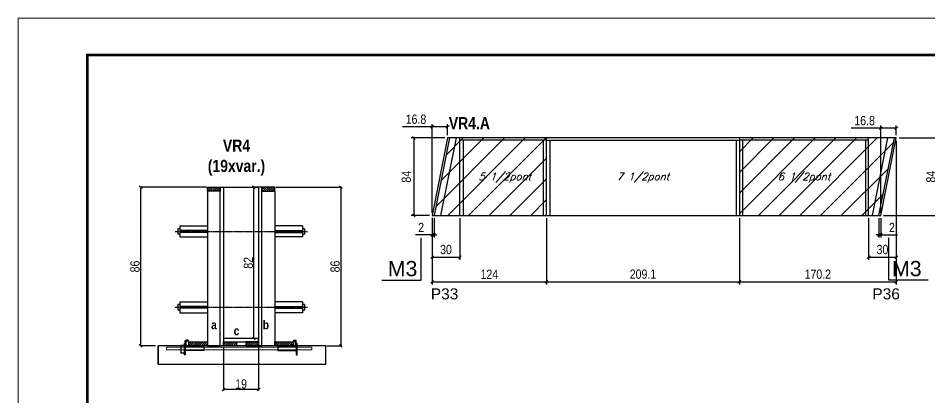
# Model space of a CAD drawing. Extents: x 3309 to 9590, y -2522 to 15424.
# Drawn here: x 8078 to 9066, y 7305 to 7716 of the extents above; entities that cross this region are included whole.
import ezdxf

# ---------------------------------------------------------------- set-up
doc = ezdxf.new("R2010")
doc.units = 0
doc.linetypes.add('DASHED', pattern=[0.75, 0.5, -0.25])
doc.linetypes.add('HIDDEN', pattern=[0.375, 0.25, -0.125])
for name, color, linetype in [('5', 5, 'Continuous'), ('barrote', 251, 'Continuous'), ('COTA', 241, 'Continuous'), ('detalhes', 4, 'Continuous'), ('NOMENCLATURA', 7, 'Continuous'), ('Painéis', 200, 'Continuous'), ('presilha', 1, 'Continuous'), ('SARR_2.2x10', 60, 'Continuous'), ('SARR_2.2x7', 40, 'Continuous'), ('SARR_3.5x7', 81, 'Continuous'), ('TENSOR', 3, 'Continuous'), ('texto', 7, 'Continuous')]:
    doc.layers.add(name, color=color, linetype=linetype)
for name, color, linetype, lineweight in [('CONCRETO', 251, 'Continuous', 25), ('Folhas', 255, 'Continuous', 9), ('Hachura', 251, 'Continuous', 9), ('SARRAFO DE PRESSAO', 251, 'DASHED', 9), ('SCO-___-LAJ', 2, 'Continuous', 0)]:
    doc.layers.add(name, color=color, linetype=linetype, lineweight=lineweight)
doc.styles.add('COTA TECNICA', font='techl___.ttf', dxfattribs={"height": 10})
doc.styles.add('COTA TECNICA 2X', font='techl___.ttf', dxfattribs={"height": 10})
doc.styles.add('Romans', font='romans.shx')
doc.styles.get("Standard").update_dxf_attribs({"font": 'arial.ttf'})
doc.styles.add('TECNICA', font='techb___.ttf', dxfattribs={"height": 10})
doc.dimstyles.new('PAINEL', dxfattribs={"dimtxt": 10, "dimasz": 3, "dimexe": 3, "dimexo": 3, "dimgap": 3, "dimtad": 1, "dimdec": 1, "dimzin": 12, "dimdsep": 46, "dimtxsty": 'COTA TECNICA', "dimblk1": 'OBLIQUE', "dimblk2": 'OBLIQUE', "dimsah": 1, "dimcen": 0.9, "dimclrd": 4, "dimclre": 4, "dimclrt": 240, "dimadec": 1, "dimazin": 3, "dimtfac": 1, "dimtdec": 1, "dimtmove": 0, "dimatfit": 3, "dimfxl": 1, "dimtolj": 1, "dimtzin": 12, "dimarcsym": 0})
doc.dimstyles.new('SECAO', dxfattribs={"dimscale": 0.333333, "dimtxt": 5, "dimasz": 9, "dimexe": 3, "dimexo": 3, "dimgap": 3, "dimtad": 1, "dimdec": 1, "dimlfac": 0.5, "dimzin": 12, "dimdsep": 46, "dimtxsty": 'COTA TECNICA 2X', "dimblk1": 'OBLIQUE', "dimblk2": 'OBLIQUE', "dimsah": 1, "dimcen": 0.9, "dimclrd": 4, "dimclre": 4, "dimclrt": 240, "dimadec": 1, "dimazin": 3, "dimtfac": 1, "dimtdec": 1, "dimtmove": 0, "dimatfit": 3, "dimfxl": 1, "dimtolj": 1, "dimtzin": 12, "dimarcsym": 0})
pattern_1 = [(135, (41536.0573, -116151.0389), (-1.122532015, -1.122532015), [])]

# ---------------------------------------------------------------- blocks, each defined once
blk = doc.blocks.new('9999999999')
at = {"layer": 'Folhas'}
blk.add_lwpolyline([(98138.98, 34190.21), (99623.98, 34190.21), (99623.98, 35240.21), (98138.98, 35240.21)], close=True, dxfattribs=at)
at = {"layer": 'Folhas', "color": 30, "const_width": 3}
blk.add_lwpolyline([(98213.98, 34230.21), (99583.98, 34230.21), (99583.98, 35200.21), (98213.98, 35200.21)], close=True, dxfattribs=at)
blk = doc.blocks.new('_Oblique')
at = {"color": 0, "linetype": 'ByBlock', "lineweight": -2}
blk.add_line((-0.5, -0.5), (0.5, 0.5), dxfattribs=at)
blk = doc.blocks.new('*D868')
at = {"layer": 'COTA', "color": 4, "lineweight": -2, "transparency": 16777216}
for p, q in [((8300.52, 7360.13), (8300.52, 7312.66)), ((8338.52, 7360.13), (8338.52, 7312.66)), ((8338.52, 7313.66), (8300.52, 7313.66))]:
    blk.add_line(p, q, dxfattribs=at)
at = {"layer": 'Defpoints', "color": 0, "transparency": 16777216}
for p in [(8300.52, 7361.13), (8338.52, 7361.13), (8300.52, 7313.66)]:
    blk.add_point(p, dxfattribs=at)
at = {"layer": 'COTA', "color": 4, "lineweight": -2, "transparency": 16777216, "xscale": 3, "yscale": 3, "zscale": 3, "rotation": 180}
blk.add_blockref('_Oblique', (8300.52, 7313.66), dxfattribs=at)
at = {"layer": 'COTA', "color": 4, "lineweight": -2, "transparency": 16777216, "xscale": 3, "yscale": 3, "zscale": 3}
blk.add_blockref('_Oblique', (8338.52, 7313.66), dxfattribs=at)
at = {"layer": 'COTA', "color": 240, "transparency": 16777216, "insert": (8319.52, 7319.75), "char_height": 10, "attachment_point": 5, "style": 'COTA TECNICA 2X'}
blk.add_mtext('\\A1;19', dxfattribs=at)
blk = doc.blocks.new('PRESILHA METÁLICA 1')
at = {"layer": 'presilha'}
for p, q in [((6, 15.5), (7.5, 15.5)), ((6, -2.5), (6, 15.5)), ((7.5, 10.6), (7.5, 19.9)), ((7.5, 15.5), (7.5, -2.5)), ((12, 21), (8.6, 21)), ((9, 11.6), (9, 18.9)), ((12, 19.5), (9.6, 19.5)), ((12, 21), (12, 19.5)), ((0, 13), (6, 13)), ((0, 13), (0, 0)), ((6, 0), (0, 0)), ((6, 13), (6, 0)), ((37.5, 4.1), (7.5, 4.1)), ((37.5, 11), (9.6, 11)), ((37.5, 11), (37.5, 4.1)), ((7.5, -2.5), (6, -2.5))]:
    blk.add_line(p, q, dxfattribs=at)
for centre, radius, start, end in [((8.6, 19.9), 1.14, 90, 180), ((9.6, 18.9), 0.57, 90, 180), ((9.6, 11.6), 0.57, 180, 270)]:
    blk.add_arc(centre, radius, start, end, dxfattribs=at)
blk = doc.blocks.new('PRESILHA METÁLICA 2')
at = {"layer": 'presilha'}
for p, q in [((-5.2, 23.5), (-5.2, 22)), ((-5.2, 23.5), (-1.9, 23.5)), ((-5.2, 22), (-2.8, 22)), ((-2.2, 14.1), (-2.2, 21.4)), ((0.8, 18), (-0.8, 18)), ((-0.8, 18), (-0.8, 0)), ((-0.8, 14.6), (-0.8, 22.4)), ((0.8, 0), (0.8, 18)), ((-30.8, 13.5), (-30.8, 6.6)), ((-30.8, 13.5), (-2.8, 13.5)), ((-30.8, 6.6), (-0.8, 6.6)), ((-0.8, 0), (0.8, 0))]:
    blk.add_line(p, q, dxfattribs=at)
for centre, radius, start, end in [((-2.8, 21.4), 0.57, 0, 90), ((-1.9, 22.4), 1.14, 0, 90), ((-2.8, 14.1), 0.57, 270, 0)]:
    blk.add_arc(centre, radius, start, end, dxfattribs=at)
blk = doc.blocks.new('*D869')
at = {"layer": 'COTA', "color": 4, "lineweight": -2, "transparency": 16777216}
for p, q in [((8357.12, 7533.13), (8428.57, 7533.13)), ((8427.57, 7533.13), (8427.57, 7361.13)), ((8412.33, 7361.13), (8428.57, 7361.13))]:
    blk.add_line(p, q, dxfattribs=at)
at = {"layer": 'Defpoints', "color": 0, "transparency": 16777216}
for p in [(8356.12, 7533.13), (8411.33, 7361.13), (8427.57, 7361.13)]:
    blk.add_point(p, dxfattribs=at)
at = {"layer": 'COTA', "color": 4, "lineweight": -2, "transparency": 16777216, "xscale": 3, "yscale": 3, "zscale": 3}
for p, rotation in [((8427.57, 7533.13), 90), ((8427.57, 7361.13), 270)]:
    blk.add_blockref('_Oblique', p, dxfattribs=dict(at, rotation=rotation))
at = {"layer": 'COTA', "color": 240, "transparency": 16777216, "insert": (8421.44, 7447.13), "char_height": 10, "attachment_point": 5, "rotation": 90, "style": 'COTA TECNICA 2X'}
blk.add_mtext('\\A1;86', dxfattribs=at)
blk = doc.blocks.new('*D870')
at = {"layer": 'COTA', "color": 4, "lineweight": -2, "transparency": 16777216}
for p, q in [((8281.92, 7533.13), (8209.6, 7533.13)), ((8210.6, 7533.13), (8210.6, 7361.13)), ((8226.71, 7361.13), (8209.6, 7361.13))]:
    blk.add_line(p, q, dxfattribs=at)
at = {"layer": 'Defpoints', "color": 0, "transparency": 16777216}
for p in [(8282.92, 7533.13), (8210.6, 7361.13), (8227.71, 7361.13)]:
    blk.add_point(p, dxfattribs=at)
at = {"layer": 'COTA', "color": 4, "lineweight": -2, "transparency": 16777216, "xscale": 3, "yscale": 3, "zscale": 3}
for p, rotation in [((8210.6, 7533.13), 90), ((8210.6, 7361.13), 270)]:
    blk.add_blockref('_Oblique', p, dxfattribs=dict(at, rotation=rotation))
at = {"layer": 'COTA', "color": 240, "transparency": 16777216, "insert": (8204.48, 7447.13), "char_height": 10, "attachment_point": 5, "rotation": 90, "style": 'COTA TECNICA 2X'}
blk.add_mtext('\\A1;86', dxfattribs=at)
blk = doc.blocks.new('*D871')
at = {"layer": 'COTA', "color": 4, "lineweight": -2, "transparency": 16777216}
for p, q in [((8337.52, 7533.13), (8332.45, 7533.13)), ((8333.45, 7369.13), (8333.45, 7533.13)), ((8337.52, 7369.13), (8332.45, 7369.13))]:
    blk.add_line(p, q, dxfattribs=at)
at = {"layer": 'Defpoints', "color": 0, "transparency": 16777216}
for p in [(8333.45, 7533.13), (8338.52, 7533.13), (8338.52, 7369.13)]:
    blk.add_point(p, dxfattribs=at)
at = {"layer": 'COTA', "color": 4, "lineweight": -2, "transparency": 16777216, "xscale": 3, "yscale": 3, "zscale": 3}
for p, rotation in [((8333.45, 7533.13), 90), ((8333.45, 7369.13), 270)]:
    blk.add_blockref('_Oblique', p, dxfattribs=dict(at, rotation=rotation))
at = {"layer": 'COTA', "color": 240, "transparency": 16777216, "insert": (8327.35, 7451.13), "char_height": 10, "attachment_point": 5, "rotation": 90, "style": 'COTA TECNICA 2X'}
blk.add_mtext('\\A1;82', dxfattribs=at)
blk = doc.blocks.new('*D872')
at = {"layer": 'COTA', "color": 4, "lineweight": -2, "transparency": 16777216}
for p, q in [((9032.94, 7586.52), (9078.58, 7586.52)), ((9075.58, 7586.52), (9075.58, 7502.52)), ((9016.14, 7502.52), (9078.58, 7502.52))]:
    blk.add_line(p, q, dxfattribs=at)
at = {"layer": 'Defpoints', "color": 0, "transparency": 16777216}
for p in [(9029.94, 7586.52), (9013.14, 7502.52), (9075.58, 7502.52)]:
    blk.add_point(p, dxfattribs=at)
at = {"layer": 'COTA', "color": 4, "lineweight": -2, "transparency": 16777216, "xscale": 3, "yscale": 3, "zscale": 3}
for p, rotation in [((9075.58, 7586.52), 90), ((9075.58, 7502.52), 270)]:
    blk.add_blockref('_Oblique', p, dxfattribs=dict(at, rotation=rotation))
at = {"layer": 'COTA', "color": 240, "transparency": 16777216, "insert": (9067.48, 7544.52), "char_height": 10, "attachment_point": 5, "rotation": 90, "style": 'COTA TECNICA'}
blk.add_mtext('\\A1;84', dxfattribs=at)
blk = doc.blocks.new('*D873')
at = {"layer": 'COTA', "color": 4, "lineweight": -2, "transparency": 16777216}
for p, q in [((8526.69, 7499.52), (8526.69, 7427.67)), ((8650.69, 7499.52), (8650.69, 7427.67)), ((8526.69, 7430.67), (8650.69, 7430.67))]:
    blk.add_line(p, q, dxfattribs=at)
at = {"layer": 'Defpoints', "color": 0, "transparency": 16777216}
for p in [(8526.69, 7502.52), (8650.69, 7502.52), (8650.69, 7430.67)]:
    blk.add_point(p, dxfattribs=at)
at = {"layer": 'COTA', "color": 4, "lineweight": -2, "transparency": 16777216, "xscale": 3, "yscale": 3, "zscale": 3, "rotation": 180}
blk.add_blockref('_Oblique', (8526.69, 7430.67), dxfattribs=at)
at = {"layer": 'COTA', "color": 4, "lineweight": -2, "transparency": 16777216, "xscale": 3, "yscale": 3, "zscale": 3}
blk.add_blockref('_Oblique', (8650.69, 7430.67), dxfattribs=at)
at = {"layer": 'COTA', "color": 240, "transparency": 16777216, "insert": (8588.69, 7438.74), "char_height": 10, "attachment_point": 5, "style": 'COTA TECNICA'}
blk.add_mtext('\\A1;124', dxfattribs=at)
blk = doc.blocks.new('*D874')
at = {"layer": 'COTA', "color": 4, "lineweight": -2, "transparency": 16777216}
for p, q in [((8540.49, 7586.52), (8503.8, 7586.52)), ((8506.8, 7586.52), (8506.8, 7502.52)), ((8523.69, 7502.52), (8503.8, 7502.52))]:
    blk.add_line(p, q, dxfattribs=at)
at = {"layer": 'Defpoints', "color": 0, "transparency": 16777216}
for p in [(8543.49, 7586.52), (8506.8, 7502.52), (8526.69, 7502.52)]:
    blk.add_point(p, dxfattribs=at)
at = {"layer": 'COTA', "color": 4, "lineweight": -2, "transparency": 16777216, "xscale": 3, "yscale": 3, "zscale": 3}
for p, rotation in [((8506.8, 7586.52), 90), ((8506.8, 7502.52), 270)]:
    blk.add_blockref('_Oblique', p, dxfattribs=dict(at, rotation=rotation))
at = {"layer": 'COTA', "color": 240, "transparency": 16777216, "insert": (8498.71, 7544.52), "char_height": 10, "attachment_point": 5, "rotation": 90, "style": 'COTA TECNICA'}
blk.add_mtext('\\A1;84', dxfattribs=at)
blk = doc.blocks.new('*D875')
at = {"layer": 'COTA', "color": 4, "lineweight": -2, "transparency": 16777216}
for p, q in [((8526.69, 7505.52), (8526.69, 7601.69)), ((8543.49, 7589.52), (8543.49, 7601.69)), ((8526.69, 7598.69), (8494.6, 7598.69)), ((8543.49, 7598.69), (8526.69, 7598.69))]:
    blk.add_line(p, q, dxfattribs=at)
at = {"layer": 'Defpoints', "color": 0, "transparency": 16777216}
for p in [(8526.69, 7598.69), (8543.49, 7586.52), (8526.69, 7502.52)]:
    blk.add_point(p, dxfattribs=at)
at = {"layer": 'COTA', "color": 4, "lineweight": -2, "transparency": 16777216, "xscale": 3, "yscale": 3, "zscale": 3, "rotation": 180}
blk.add_blockref('_Oblique', (8526.69, 7598.69), dxfattribs=at)
at = {"layer": 'COTA', "color": 4, "lineweight": -2, "transparency": 16777216, "xscale": 3, "yscale": 3, "zscale": 3}
blk.add_blockref('_Oblique', (8543.49, 7598.69), dxfattribs=at)
at = {"layer": 'COTA', "color": 240, "transparency": 16777216, "insert": (8509.14, 7606.81), "char_height": 10, "attachment_point": 5, "style": 'COTA TECNICA'}
blk.add_mtext('\\A1;16.8', dxfattribs=at)
blk = doc.blocks.new('*D876')
at = {"layer": 'COTA', "color": 4, "lineweight": -2, "transparency": 16777216}
for p, q in [((8526.69, 7499.52), (8526.69, 7454.3)), ((8556.69, 7499.52), (8556.69, 7454.3)), ((8526.69, 7457.3), (8556.69, 7457.3))]:
    blk.add_line(p, q, dxfattribs=at)
at = {"layer": 'Defpoints', "color": 0, "transparency": 16777216}
for p in [(8526.69, 7502.52), (8556.69, 7502.52), (8556.69, 7457.3)]:
    blk.add_point(p, dxfattribs=at)
at = {"layer": 'COTA', "color": 4, "lineweight": -2, "transparency": 16777216, "xscale": 3, "yscale": 3, "zscale": 3, "rotation": 180}
blk.add_blockref('_Oblique', (8526.69, 7457.3), dxfattribs=at)
at = {"layer": 'COTA', "color": 4, "lineweight": -2, "transparency": 16777216, "xscale": 3, "yscale": 3, "zscale": 3}
blk.add_blockref('_Oblique', (8556.69, 7457.3), dxfattribs=at)
at = {"layer": 'COTA', "color": 240, "transparency": 16777216, "insert": (8541.69, 7465.52), "char_height": 10, "attachment_point": 5, "style": 'COTA TECNICA'}
blk.add_mtext('\\A1;30', dxfattribs=at)
blk = doc.blocks.new('*D877')
at = {"layer": 'COTA', "color": 4, "lineweight": -2, "transparency": 16777216}
for p, q in [((8526.77, 7499.91), (8526.77, 7478.43)), ((8528.73, 7499.52), (8528.73, 7478.43)), ((8526.77, 7481.43), (8508.65, 7481.43)), ((8528.73, 7481.43), (8526.77, 7481.43)), ((8528.73, 7481.43), (8531.73, 7481.43))]:
    blk.add_line(p, q, dxfattribs=at)
at = {"layer": 'Defpoints', "color": 0, "transparency": 16777216}
for p in [(8526.77, 7502.91), (8528.73, 7502.52), (8526.77, 7481.43)]:
    blk.add_point(p, dxfattribs=at)
at = {"layer": 'COTA', "color": 4, "lineweight": -2, "transparency": 16777216, "xscale": 3, "yscale": 3, "zscale": 3}
blk.add_blockref('_Oblique', (8526.77, 7481.43), dxfattribs=at)
at = {"layer": 'COTA', "color": 4, "lineweight": -2, "transparency": 16777216, "xscale": 3, "yscale": 3, "zscale": 3, "rotation": 180}
blk.add_blockref('_Oblique', (8528.73, 7481.43), dxfattribs=at)
at = {"layer": 'COTA', "color": 240, "transparency": 16777216, "insert": (8514.71, 7489.43), "char_height": 10, "attachment_point": 5, "style": 'COTA TECNICA'}
blk.add_mtext('\\A1;2', dxfattribs=at)
blk = doc.blocks.new('*D878')
at = {"layer": 'COTA', "color": 4, "lineweight": -2, "transparency": 16777216}
for p, q in [((8650.69, 7499.52), (8650.69, 7427.67)), ((8859.74, 7499.52), (8859.74, 7427.67)), ((8650.69, 7430.67), (8859.74, 7430.67))]:
    blk.add_line(p, q, dxfattribs=at)
at = {"layer": 'Defpoints', "color": 0, "transparency": 16777216}
for p in [(8650.69, 7502.52), (8859.74, 7502.52), (8859.74, 7430.67)]:
    blk.add_point(p, dxfattribs=at)
at = {"layer": 'COTA', "color": 4, "lineweight": -2, "transparency": 16777216, "xscale": 3, "yscale": 3, "zscale": 3, "rotation": 180}
blk.add_blockref('_Oblique', (8650.69, 7430.67), dxfattribs=at)
at = {"layer": 'COTA', "color": 4, "lineweight": -2, "transparency": 16777216, "xscale": 3, "yscale": 3, "zscale": 3}
blk.add_blockref('_Oblique', (8859.74, 7430.67), dxfattribs=at)
at = {"layer": 'COTA', "color": 240, "transparency": 16777216, "insert": (8755.22, 7438.8), "char_height": 10, "attachment_point": 5, "style": 'COTA TECNICA'}
blk.add_mtext('\\A1;209.1', dxfattribs=at)
blk = doc.blocks.new('*D879')
at = {"layer": 'COTA', "color": 4, "lineweight": -2, "transparency": 16777216}
for p, q in [((9029.94, 7583.52), (9029.94, 7427.67)), ((8859.74, 7499.52), (8859.74, 7427.67)), ((8859.74, 7430.67), (9029.94, 7430.67))]:
    blk.add_line(p, q, dxfattribs=at)
at = {"layer": 'Defpoints', "color": 0, "transparency": 16777216}
for p in [(9029.94, 7586.52), (8859.74, 7502.52), (9029.94, 7430.67)]:
    blk.add_point(p, dxfattribs=at)
at = {"layer": 'COTA', "color": 4, "lineweight": -2, "transparency": 16777216, "xscale": 3, "yscale": 3, "zscale": 3, "rotation": 180}
blk.add_blockref('_Oblique', (8859.74, 7430.67), dxfattribs=at)
at = {"layer": 'COTA', "color": 4, "lineweight": -2, "transparency": 16777216, "xscale": 3, "yscale": 3, "zscale": 3}
blk.add_blockref('_Oblique', (9029.94, 7430.67), dxfattribs=at)
at = {"layer": 'COTA', "color": 240, "transparency": 16777216, "insert": (8944.84, 7438.77), "char_height": 10, "attachment_point": 5, "style": 'COTA TECNICA'}
blk.add_mtext('\\A1;170.2', dxfattribs=at)
blk = doc.blocks.new('*D880')
at = {"layer": 'COTA', "color": 4, "lineweight": -2, "transparency": 16777216}
for p, q in [((9029.94, 7583.52), (9029.94, 7427.67)), ((8859.76, 7499.52), (8859.76, 7427.67)), ((8859.76, 7430.67), (9029.94, 7430.67))]:
    blk.add_line(p, q, dxfattribs=at)
at = {"layer": 'Defpoints', "color": 0, "transparency": 16777216}
for p in [(9029.94, 7586.52), (8859.76, 7502.52), (9029.94, 7430.67)]:
    blk.add_point(p, dxfattribs=at)
at = {"layer": 'COTA', "color": 4, "lineweight": -2, "transparency": 16777216, "xscale": 3, "yscale": 3, "zscale": 3, "rotation": 180}
blk.add_blockref('_Oblique', (8859.76, 7430.67), dxfattribs=at)
at = {"layer": 'COTA', "color": 4, "lineweight": -2, "transparency": 16777216, "xscale": 3, "yscale": 3, "zscale": 3}
blk.add_blockref('_Oblique', (9029.94, 7430.67), dxfattribs=at)
at = {"layer": 'COTA', "color": 240, "transparency": 16777216, "insert": (8944.85, 7438.77), "char_height": 10, "attachment_point": 5, "style": 'COTA TECNICA'}
blk.add_mtext('\\A1;170.2', dxfattribs=at)
blk = doc.blocks.new('*D881')
at = {"layer": 'COTA', "color": 4, "lineweight": -2, "transparency": 16777216}
for p, q in [((9013.14, 7597.19), (8981.06, 7597.19)), ((9013.14, 7505.52), (9013.14, 7600.19)), ((9029.94, 7597.19), (9013.14, 7597.19)), ((9029.94, 7589.52), (9029.94, 7600.19))]:
    blk.add_line(p, q, dxfattribs=at)
at = {"layer": 'Defpoints', "color": 0, "transparency": 16777216}
for p in [(9013.14, 7597.19), (9029.94, 7586.52), (9013.14, 7502.52)]:
    blk.add_point(p, dxfattribs=at)
at = {"layer": 'COTA', "color": 4, "lineweight": -2, "transparency": 16777216, "xscale": 3, "yscale": 3, "zscale": 3, "rotation": 180}
blk.add_blockref('_Oblique', (9013.14, 7597.19), dxfattribs=at)
at = {"layer": 'COTA', "color": 4, "lineweight": -2, "transparency": 16777216, "xscale": 3, "yscale": 3, "zscale": 3}
blk.add_blockref('_Oblique', (9029.94, 7597.19), dxfattribs=at)
at = {"layer": 'COTA', "color": 240, "transparency": 16777216, "insert": (8995.6, 7605.31), "char_height": 10, "attachment_point": 5, "style": 'COTA TECNICA'}
blk.add_mtext('\\A1;16.8', dxfattribs=at)
blk = doc.blocks.new('*D882')
at = {"layer": 'COTA', "color": 4, "lineweight": -2, "transparency": 16777216}
for p, q in [((9029.94, 7583.52), (9029.94, 7454.3)), ((8999.94, 7499.52), (8999.94, 7454.3)), ((8999.94, 7457.3), (9029.94, 7457.3))]:
    blk.add_line(p, q, dxfattribs=at)
at = {"layer": 'Defpoints', "color": 0, "transparency": 16777216}
for p in [(9029.94, 7586.52), (8999.94, 7502.52), (9029.94, 7457.3)]:
    blk.add_point(p, dxfattribs=at)
at = {"layer": 'COTA', "color": 4, "lineweight": -2, "transparency": 16777216, "xscale": 3, "yscale": 3, "zscale": 3, "rotation": 180}
blk.add_blockref('_Oblique', (8999.94, 7457.3), dxfattribs=at)
at = {"layer": 'COTA', "color": 4, "lineweight": -2, "transparency": 16777216, "xscale": 3, "yscale": 3, "zscale": 3}
blk.add_blockref('_Oblique', (9029.94, 7457.3), dxfattribs=at)
at = {"layer": 'COTA', "color": 240, "transparency": 16777216, "insert": (9014.94, 7465.52), "char_height": 10, "attachment_point": 5, "style": 'COTA TECNICA'}
blk.add_mtext('\\A1;30', dxfattribs=at)
blk = doc.blocks.new('*D883')
at = {"layer": 'COTA', "color": 4, "lineweight": -2, "transparency": 16777216}
for p, q in [((9011.1, 7499.52), (9011.1, 7478.43)), ((9013.14, 7499.52), (9013.14, 7478.43)), ((9011.1, 7481.43), (9008.1, 7481.43)), ((9011.1, 7481.43), (9013.14, 7481.43)), ((9013.14, 7481.43), (9031.25, 7481.43))]:
    blk.add_line(p, q, dxfattribs=at)
at = {"layer": 'Defpoints', "color": 0, "transparency": 16777216}
for p in [(9011.1, 7502.52), (9013.14, 7502.52), (9013.14, 7481.43)]:
    blk.add_point(p, dxfattribs=at)
at = {"layer": 'COTA', "color": 4, "lineweight": -2, "transparency": 16777216, "xscale": 3, "yscale": 3, "zscale": 3}
blk.add_blockref('_Oblique', (9011.1, 7481.43), dxfattribs=at)
at = {"layer": 'COTA', "color": 4, "lineweight": -2, "transparency": 16777216, "xscale": 3, "yscale": 3, "zscale": 3, "rotation": 180}
blk.add_blockref('_Oblique', (9013.14, 7481.43), dxfattribs=at)
at = {"layer": 'COTA', "color": 240, "transparency": 16777216, "insert": (9025.2, 7489.43), "char_height": 10, "attachment_point": 5, "style": 'COTA TECNICA'}
blk.add_mtext('\\A1;2', dxfattribs=at)

msp = doc.modelspace()

# ---------------------------------------------------------------- hatches: boundary and pattern name
at = {"layer": 'Hachura', "linetype": 'ByBlock'}
h = msp.add_hatch(dxfattribs=at)
h.set_pattern_fill('ANSI31', color=256, scale=5)
h.set_pattern_definition([(45, (-36.455, 0), (-11.22532, 11.22532), [])])
h.paths.add_polyline_path([(8650.69, 7502.52), (8650.69, 7586.52), (8545.53, 7586.52), (8528.73, 7502.52)])
h.paths.add_polyline_path([(9011.1, 7502.52), (9027.9, 7586.52), (8859.74, 7586.52), (8859.74, 7502.52)])
at = {"layer": 'SARR_2.2x10'}
h = msp.add_hatch(dxfattribs=at)
h.set_pattern_fill('ANSI31', color=256, scale=0.5, angle=90)
h.set_pattern_definition([(135, (41456.4573, -116151.0389), (-1.122532015, -1.122532015), [])])
h.paths.add_polyline_path([(8262.92, 7365.53), (8262.92, 7361.13), (8282.92, 7361.13), (8282.92, 7365.53)])
h = msp.add_hatch(dxfattribs=at)
h.set_pattern_fill('ANSI31', color=256, scale=0.5, angle=90)
h.set_pattern_definition([(135, (41549.6573, -116151.0389), (-1.122532015, -1.122532015), [])])
h.paths.add_polyline_path([(8356.12, 7365.53), (8356.12, 7361.13), (8376.12, 7361.13), (8376.12, 7365.53)])
at = {"layer": 'SARR_2.2x7'}
h = msp.add_hatch(dxfattribs=at)
h.set_pattern_fill('ANSI31', color=256, scale=0.5, angle=90)
h.set_pattern_definition([(135, (41450.4573, -115983.4389), (-1.122532015, -1.122532015), [])])
h.paths.add_polyline_path([(8296.92, 7533.13), (8296.92, 7528.73), (8282.92, 7528.73), (8282.92, 7533.13)])
h = msp.add_hatch(dxfattribs=at)
h.set_pattern_fill('ANSI31', color=256, scale=0.5, angle=90)
h.set_pattern_definition([(135, (41470.4573, -115983.4389), (-1.122532015, -1.122532015), [])])
h.paths.add_polyline_path([(8342.12, 7533.13), (8342.12, 7528.73), (8356.12, 7528.73), (8356.12, 7533.13)])
h = msp.add_hatch(dxfattribs=at)
h.set_pattern_fill('ANSI31', color=256, scale=0.5, angle=90)
h.set_pattern_definition(pattern_1)
h.paths.add_polyline_path([(8314.52, 7361.13), (8314.52, 7365.53), (8300.52, 7365.53), (8300.52, 7361.13)])
h = msp.add_hatch(dxfattribs=at)
h.set_pattern_fill('ANSI31', color=256, scale=0.5, angle=90)
h.set_pattern_definition(pattern_1)
h.paths.add_polyline_path([(8324.52, 7365.53), (8324.52, 7361.13), (8338.52, 7361.13), (8338.52, 7365.53)])

# ---------------------------------------------------------------- linework, layer by layer
at = {"ltscale": 3}
for p, q in [((8250.92, 7488.15), (8250.92, 7482.15)), ((8252.92, 7488.15), (8250.92, 7488.15)), ((8252.92, 7482.15), (8250.92, 7482.15)), ((8252.92, 7491.15), (8252.92, 7479.15)), ((8252.92, 7491.15), (8282.92, 7491.15)), ((8282.92, 7486.15), (8252.92, 7486.15)), ((8282.92, 7484.15), (8252.92, 7484.15)), ((8386.12, 7491.15), (8356.12, 7491.15)), ((8356.12, 7486.15), (8386.12, 7486.15)), ((8356.12, 7484.15), (8386.12, 7484.15)), ((8386.12, 7491.15), (8386.12, 7479.15)), ((8388.12, 7488.15), (8386.12, 7488.15)), ((8386.12, 7482.15), (8388.12, 7482.15)), ((8388.12, 7488.15), (8388.12, 7482.15)), ((8252.92, 7479.15), (8282.92, 7479.15)), ((8386.12, 7479.15), (8356.12, 7479.15)), ((8250.92, 7405.89), (8250.92, 7399.89)), ((8252.92, 7405.89), (8250.92, 7405.89)), ((8252.92, 7408.89), (8252.92, 7396.89)), ((8252.92, 7408.89), (8282.92, 7408.89)), ((8282.92, 7403.89), (8252.92, 7403.89)), ((8386.12, 7408.89), (8356.12, 7408.89)), ((8356.12, 7403.89), (8386.12, 7403.89)), ((8386.12, 7408.89), (8386.12, 7396.89)), ((8388.12, 7405.89), (8386.12, 7405.89)), ((8388.12, 7405.89), (8388.12, 7399.89)), ((8252.92, 7399.89), (8250.92, 7399.89)), ((8282.92, 7401.89), (8252.92, 7401.89)), ((8252.92, 7396.89), (8282.92, 7396.89)), ((8356.12, 7401.89), (8386.12, 7401.89)), ((8386.12, 7396.89), (8356.12, 7396.89)), ((8386.12, 7399.89), (8388.12, 7399.89))]:
    msp.add_line(p, q, dxfattribs=at)
at = {"layer": 'barrote'}
msp.add_lwpolyline([(8229.46, 7341.13), (8411.38, 7341.13), (8411.38, 7361.13), (8229.46, 7361.13)], close=True, dxfattribs=at)
at = {"layer": 'CONCRETO', "linetype": 'Continuous'}
msp.add_line((8300.52, 7533.13), (8338.52, 7533.13), dxfattribs=at)
at = {"layer": 'detalhes', "color": 250}
msp.add_line((8229.46, 7341.13), (8229.46, 7361.13), dxfattribs=at)
at = {"layer": 'NOMENCLATURA', "linetype": 'Continuous'}
for p, q in [((8514.79, 7432.46), (8514.79, 7478.14)), ((9021.87, 7432.46), (9021.87, 7478.14)), ((8472.1, 7432.46), (8514.79, 7432.46)), ((9064.56, 7432.46), (9021.87, 7432.46))]:
    msp.add_line(p, q, dxfattribs=at)
at = {"layer": 'Painéis', "linetype": 'ByBlock'}
for p, q in [((8545.53, 7586.52), (8528.73, 7502.52)), ((8650.69, 7502.52), (8650.69, 7586.52)), ((8859.74, 7586.52), (8859.74, 7502.52)), ((9011.1, 7502.52), (9027.9, 7586.52))]:
    msp.add_line(p, q, dxfattribs=at)
msp.add_lwpolyline([(8543.49, 7586.52), (8526.69, 7502.52), (9013.14, 7502.52), (9029.94, 7586.52), (8543.49, 7586.52)], dxfattribs=at)
at = {"layer": 'Painéis', "linetype": 'Continuous'}
for points in [[(8296.92, 7361.13), (8296.92, 7533.13), (8300.52, 7533.13), (8300.52, 7361.13)], [(8342.12, 7361.13), (8342.12, 7533.13), (8338.52, 7533.13), (8338.52, 7361.13)], [(8338.52, 7369.13), (8300.52, 7369.13), (8300.52, 7365.53), (8338.52, 7365.53)]]:
    msp.add_lwpolyline(points, close=True, dxfattribs=at)
at = {"layer": 'SARR_2.2x10'}
for points in [[(8262.92, 7365.53), (8282.92, 7365.53), (8282.92, 7361.13), (8262.92, 7361.13)], [(8356.12, 7365.53), (8376.12, 7365.53), (8376.12, 7361.13), (8356.12, 7361.13)]]:
    msp.add_lwpolyline(points, close=True, dxfattribs=at)
at = {"layer": 'SARR_2.2x7', "linetype": 'Continuous'}
for p, q in [((8552.67, 7586.52), (8535.87, 7502.52)), ((8650.69, 7584.32), (8556.69, 7584.32)), ((8650.69, 7584.32), (8859.73, 7584.32)), ((8999.94, 7584.32), (8859.76, 7584.32)), ((9003.96, 7502.52), (9020.76, 7586.52))]:
    msp.add_line(p, q, dxfattribs=at)
at = {"layer": 'SARR_2.2x7', "elevation": 0}
for points in [[(8282.92, 7533.13), (8296.92, 7533.13), (8296.92, 7528.73), (8282.92, 7528.73)], [(8356.12, 7533.13), (8342.12, 7533.13), (8342.12, 7528.73), (8356.12, 7528.73)]]:
    msp.add_lwpolyline(points, close=True, dxfattribs=at)
at = {"layer": 'SARR_2.2x7'}
for points in [[(8300.52, 7365.53), (8314.52, 7365.53), (8314.52, 7361.13), (8300.52, 7361.13)], [(8338.52, 7365.53), (8324.52, 7365.53), (8324.52, 7361.13), (8338.52, 7361.13)]]:
    msp.add_lwpolyline(points, close=True, dxfattribs=at)
at = {"layer": 'SARR_3.5x7'}
for p, q in [((8556.69, 7502.52), (8556.69, 7586.52)), ((8560.19, 7584.32), (8560.19, 7502.52)), ((8647.19, 7584.32), (8647.19, 7502.52)), ((8654.19, 7584.32), (8654.19, 7502.52)), ((8856.23, 7584.32), (8856.23, 7502.52)), ((8863.26, 7584.32), (8863.26, 7502.52)), ((8996.44, 7584.32), (8996.44, 7502.52)), ((8999.94, 7502.52), (8999.94, 7586.52))]:
    msp.add_line(p, q, dxfattribs=at)
for points in [[(8296.92, 7528.73), (8282.92, 7528.73), (8282.92, 7361.13), (8296.92, 7361.13)], [(8342.12, 7528.73), (8356.12, 7528.73), (8356.12, 7361.13), (8342.12, 7361.13)]]:
    msp.add_lwpolyline(points, close=True, dxfattribs=at)
at = {"layer": 'SCO-___-LAJ', "color": 1}
msp.add_lwpolyline([(8238.47, 7359.8), (8396.3, 7359.8), (8396.3, 7356.6), (8238.47, 7356.6)], close=True, dxfattribs=at)
at = {"layer": 'TENSOR', "linetype": 'HIDDEN', "ltscale": 0.5}
for p, q in [((8247.92, 7485.15), (8391.42, 7485.15)), ((8247.92, 7402.89), (8391.42, 7402.89))]:
    msp.add_line(p, q, dxfattribs=at)

# ---------------------------------------------------------------- block references
at = {"layer": 'presilha', "xscale": 0.6666666666666666, "yscale": 0.6666666666666666, "zscale": 0.6666666666666666}
for name, p in [('PRESILHA METÁLICA 1', (8254.05, 7353.16)), ('PRESILHA METÁLICA 2', (8379.8, 7351.5))]:
    msp.add_blockref(name, p, dxfattribs=at)
at = {"layer": 'SARRAFO DE PRESSAO', "color": 6, "linetype": 'ByBlock'}
msp.add_blockref('9999999999', (-90061.11, -27523.8), dxfattribs=at)

# ---------------------------------------------------------------- texts
at = {"layer": '5', "linetype": 'Continuous'}
for s, p in [('P33', (8525.21, 7411.46)), ('P36', (9004, 7411.46))]:
    msp.add_text(s, height=12, rotation=359.99996, dxfattribs=at).set_placement(p)
at = {"layer": 'detalhes', "style": 'TECNICA'}
for s, p in [('a', (8287.04, 7379.14)), ('b', (8343.02, 7379.13)), ('c', (8311.41, 7372.6))]:
    msp.add_text(s, height=9.6, dxfattribs=at).set_placement(p)
at = {"layer": 'NOMENCLATURA', "style": 'TECNICA'}
msp.add_text('VR4.A', height=13.2, dxfattribs=at).set_placement((8544.77, 7595.98))
at = {"layer": 'NOMENCLATURA', "linetype": 'Continuous'}
for p in [(8478.63, 7436.65), (9025.35, 7436.65)]:
    msp.add_text('M3', height=16.5, dxfattribs=at).set_placement(p)
at = {"layer": 'NOMENCLATURA', "insert": (8314.52, 7584.83), "char_height": 13.2, "attachment_point": 2, "style": 'TECNICA'}
msp.add_mtext_dynamic_manual_height_columns('VR4\\P(19xvar.)', width=300.2766, gutter_width=1, heights=[0], dxfattribs=at)
at = {"layer": 'texto', "color": 2, "char_height": 8, "attachment_point": 5, "style": 'Romans'}
for s, insert in [('{\\Q19;\\C256;5 1/2pont}', (8605.47, 7543.42)), ('{\\Q19;\\C256;7 1/2pont}', (8755.21, 7543.42)), ('{\\Q19;\\C256;6 1/2pont}', (8929.85, 7543.42))]:
    msp.add_mtext(s, dxfattribs=dict(at, insert=insert))

# ---------------------------------------------------------------- dimensions: what is measured, and where the dimension line sits
at = {"layer": 'COTA'}
for base, p1, p2, picture, middle in [((8526.69, 7598.69), (8543.49, 7586.52), (8526.69, 7502.52), '*D875', (8509.14, 7606.81)), ((9013.14, 7597.19), (9029.94, 7586.52), (9013.14, 7502.52), '*D881', (8995.6, 7605.31)), ((9029.94, 7457.3), (8999.94, 7502.52), (9029.94, 7586.52), '*D882', (9014.94, 7465.52)), ((8526.77, 7481.43), (8528.73, 7502.52), (8526.77, 7502.91), '*D877', (8514.71, 7489.43)), ((8650.69, 7430.67), (8526.69, 7502.52), (8650.69, 7502.52), '*D873', (8588.69, 7438.74)), ((8556.69, 7457.3), (8526.69, 7502.52), (8556.69, 7502.52), '*D876', (8541.69, 7465.52)), ((8859.7432, 7430.6656), (8650.6868, 7502.5177), (8859.7432, 7502.5177), '*D878', (8755.215, 7438.7972)), ((9013.14, 7481.43), (9011.1, 7502.52), (9013.14, 7502.52), '*D883', (9025.2, 7489.43))]:
    dim = msp.add_linear_dim(base=base, p1=p1, p2=p2, dimstyle='PAINEL', dxfattribs=at)
    dim.commit()
    dim.dimension.update_dxf_attribs({"geometry": picture, "text_midpoint": middle})
for base, p1, p2, dimstyle, picture, middle in [((8506.8, 7502.52), (8543.49, 7586.52), (8526.69, 7502.52), 'PAINEL', '*D874', (8498.71, 7544.52)), ((9075.58, 7502.52), (9029.94, 7586.52), (9013.14, 7502.52), 'PAINEL', '*D872', (9067.48, 7544.52)), ((8210.6, 7361.13, 0), (8282.92, 7533.13), (8227.71, 7361.13, 0), 'SECAO', '*D870', (8204.48, 7447.13, 0)), ((8333.45, 7533.13), (8338.52, 7369.13), (8338.52, 7533.13), 'SECAO', '*D871', (8327.35, 7451.13)), ((8427.57, 7361.13, 0), (8356.12, 7533.13), (8411.33, 7361.13, 0), 'SECAO', '*D869', (8421.44, 7447.13, 0))]:
    dim = msp.add_linear_dim(base=base, p1=p1, p2=p2, angle=90, dimstyle=dimstyle, dxfattribs=at)
    dim.commit()
    dim.dimension.update_dxf_attribs({"geometry": picture, "text_midpoint": middle})
for p1, picture, middle in [((8859.74, 7502.52), '*D879', (8944.84, 7438.77)), ((8859.76, 7502.52), '*D880', (8944.85, 7438.77))]:
    dim = msp.add_linear_dim(base=(9029.94, 7430.67), p1=p1, p2=(9029.94, 7586.52), dimstyle='PAINEL', override={"dimtmove": 1}, dxfattribs=at)
    dim.commit()
    dim.dimension.update_dxf_attribs({"geometry": picture, "text_midpoint": middle})
dim = msp.add_linear_dim(base=(8300.52, 7313.66), p1=(8338.52, 7361.13), p2=(8300.52, 7361.13), angle=180, dimstyle='SECAO', dxfattribs=at)
dim.commit()
dim.dimension.update_dxf_attribs({"geometry": '*D868', "text_midpoint": (8319.52, 7313.66), "dimtype": 160})

doc.saveas('drawing.dxf')
